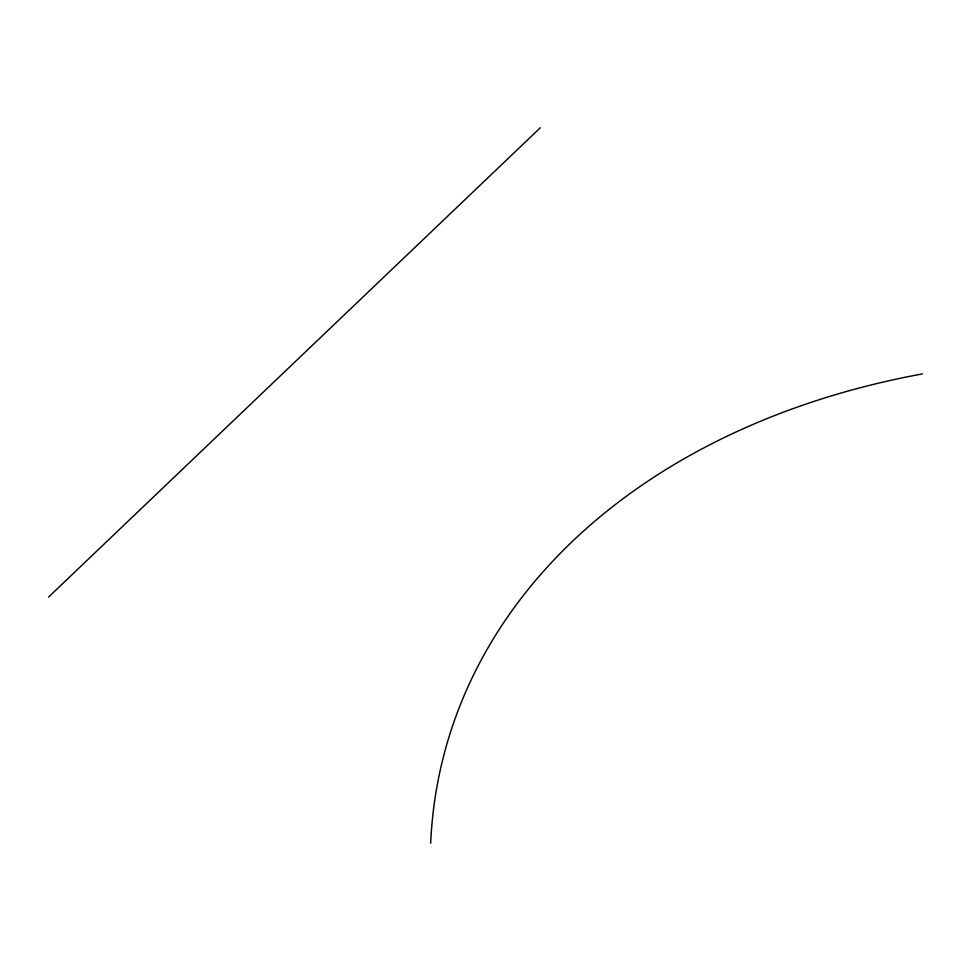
<?xml version="1.0" encoding="UTF-8"?>
<svg xmlns="http://www.w3.org/2000/svg" width="971" height="971" viewBox="0 0 971 971"><rect width="100%" height="100%" fill="white"/><g stroke="black" fill="none" stroke-linecap="round" stroke-linejoin="round"><path stroke-width="1.46" d="M48.55 597.092L540.325 127.759M430.675 843.241A783.682 575.014 13.9 0 1 922.45 373.908"/></g></svg>
